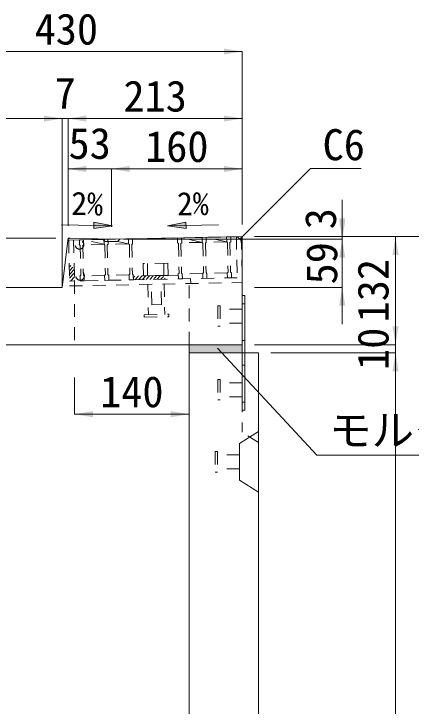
# Model space of a CAD drawing. Units: millimetres at full size; some dimension numbers follow another scale. Extents: x -3301 to 90699, y 107523 to 139162.
# Drawn here: x 37015 to 37500, y 111966 to 112812 of the extents above; entities that cross this region are included whole.
import ezdxf
from ezdxf.enums import TextEntityAlignment as Align

# ---------------------------------------------------------------- set-up
doc = ezdxf.new("R2010")
doc.units = ezdxf.units.MM
doc.header["$LTSCALE"] = 21
doc.header["$PDMODE"] = 32
doc.header["$PDSIZE"] = 10.5
doc.linetypes.add('USER1', pattern=[1.35, 0.75, -0.6])
for name, color, linetype, lineweight in [('0_2', 7, 'USER1', 9), ('寸法線', 7, 'Continuous', 9), ('引出線', 4, 'Continuous', 9), ('本体', 2, 'Continuous', 9), ('補助線', 8, 'Continuous', 13), ('ｲﾝｻｰﾄ', 3, 'USER1', 5), ('ｸﾞﾚｰﾁﾝｸﾞ', 7, 'USER1', 9)]:
    doc.layers.add(name, color=color, linetype=linetype, lineweight=lineweight)
doc.layers.add('ﾊｯﾁﾝｸﾞ', color=8, linetype='Continuous')
doc.styles.add('ＭＳ ゴシック', font='')
doc.styles.get('ＭＳ ゴシック').set_extended_font_data('MS Gothic')

# ---------------------------------------------------------------- blocks, each defined once
blk = doc.blocks.new('filled_arrow')
at = {"color": 0, "linetype": 'Continuous', "lineweight": -2}
blk.add_solid([(7.5, 1.25), (0, 0), (7.5, -1.25)], dxfattribs=at)

msp = doc.modelspace()

# ---------------------------------------------------------------- hatches: boundary and pattern name
at = {"layer": '引出線'}
for points in [[(37112.75, 112557.07), (37112.6, 112549.57), (37135.17, 112552.87)], [(37225.2, 112557.07), (37225.35, 112549.57), (37202.78, 112552.87)]]:
    msp.add_hatch(color=7, dxfattribs=at).paths.add_polyline_path(points)
at = {"layer": 'ｸﾞﾚｰﾁﾝｸﾞ'}
h = msp.add_hatch(dxfattribs=at)
h.set_pattern_fill('USER', color=256, style=0, pattern_type=2)
h.set_pattern_definition([(46.14576, (36557.81, 112157.79), (-2.28951, 2.19972), [75, -60])])
h.paths.add_polyline_path([(37081.87, 112535.33), (37087.87, 112535.45), (37088.87, 112485.46), (37082.87, 112485.34)])
h = msp.add_hatch(dxfattribs=at)
h.set_pattern_fill('USER', color=256, style=0, pattern_type=2)
h.set_pattern_definition([(46.14576, (36654.79, 112159.73), (-2.28951, 2.19972), [75, -60])])
h.paths.add_polyline_path([(37160.86, 112486.9), (37160.77, 112491.4), (37196.26, 112492.11), (37211.26, 112492.41), (37215.76, 112492.5), (37215.85, 112488), (37196.35, 112487.61)])
at = {"layer": 'ﾊｯﾁﾝｸﾞ'}
msp.add_hatch(color=256, dxfattribs=at).paths.add_polyline_path([(37228.98, 112407.57), (37228.98, 112397.57), (37293.98, 112397.57), (37293.98, 112407.57)])

# ---------------------------------------------------------------- linework, layer by layer
at = {"layer": '0_2'}
for p, q in [((37297.18, 112457.57), (37293.98, 112457.57)), ((37297.18, 112412.57), (37293.98, 112412.57)), ((37297.18, 112382.57), (37293.98, 112382.57)), ((37297.18, 112337.57), (37293.98, 112337.57))]:
    msp.add_line(p, q, dxfattribs=at)
at = {"layer": '0_2', "linetype": 'Continuous', "lineweight": 13}
msp.add_line((37228.98, 112397.57), (37228.98, 112407.57), dxfattribs=at)
at = {"layer": '0_2', "linetype": 'Continuous'}
msp.add_lwpolyline([(37293.98, 112327.57), (37293.98, 112467.57), (37297.18, 112467.57), (37297.18, 112327.57)], close=True, dxfattribs=at)
at = {"layer": '寸法線'}
for p, q in [((36863.98, 112765.66), (37293.98, 112765.66)), ((37293.98, 112554.57), (37293.98, 112765.66)), ((36863.98, 112683.78), (37073.98, 112683.78)), ((37028.98, 112683.78), (37125.99, 112683.78)), ((37073.98, 112492.57), (37073.98, 112683.78)), ((37073.98, 112492.57), (37073.98, 112683.78)), ((37080.99, 112552.57), (37080.99, 112683.78)), ((37080.99, 112683.78), (37293.98, 112683.78)), ((37080.99, 112552.57), (37080.99, 112683.78)), ((37293.98, 112554.57), (37293.98, 112683.78)), ((37080.99, 112622.27), (37178.98, 112622.27)), ((37080.99, 112552.57), (37080.99, 112622.27)), ((37133.98, 112551.37), (37133.98, 112622.27)), ((37133.98, 112622.27), (37293.98, 112622.27)), ((37133.98, 112551.37), (37133.98, 112622.27)), ((37293.98, 112554.57), (37293.98, 112622.27)), ((37416.21, 112491.37), (37416.21, 112584.57)), ((37416.21, 112432.57), (37416.21, 112581.37)), ((37065.99, 112537.57), (36573.87, 112537.57)), ((37148.98, 112536.37), (37416.21, 112536.37)), ((37148.98, 112536.37), (37416.21, 112536.37)), ((37308.98, 112539.57), (37481.34, 112539.57)), ((37308.98, 112539.57), (37566.44, 112539.57)), ((37308.98, 112539.57), (37416.21, 112539.57)), ((37481.34, 112539.57), (37481.34, 112407.57)), ((37308.98, 112477.57), (37416.21, 112477.57)), ((37481.34, 112352.57), (37481.34, 112452.57)), ((37308.98, 112407.57), (37481.34, 112407.57)), ((37308.98, 112407.57), (37481.34, 112407.57)), ((37328.98, 112397.57), (37481.34, 112397.57)), ((37328.98, 112397.57), (37481.34, 112397.57)), ((37481.34, 111147.57), (37481.34, 112397.57)), ((37088.98, 112367.57), (37088.98, 112322.72)), ((37228.98, 112367.57), (37228.98, 112322.72)), ((37088.98, 112322.72), (37228.98, 112322.72))]:
    msp.add_line(p, q, dxfattribs=at)
at = {"layer": '引出線', "color": 7}
for p, q in [((37073.07, 112554.11), (37135.17, 112552.87)), ((37264.89, 112554.11), (37202.78, 112552.87))]:
    msp.add_line(p, q, dxfattribs=at)
at = {"layer": '引出線'}
for points in [[(37290.98, 112536.65), (37377.22, 112622.89), (37439.33, 112622.89)], [(37263.89, 112403.25), (37385.29, 112272.65), (37601.1, 112272.65)]]:
    msp.add_lwpolyline(points, dxfattribs=at)
at = {"layer": '引出線', "color": 7, "lineweight": 13}
for points in [[(37112.75, 112557.07), (37112.6, 112549.57), (37135.17, 112552.87)], [(37225.2, 112557.07), (37225.35, 112549.57), (37202.78, 112552.87)]]:
    msp.add_lwpolyline(points, close=True, dxfattribs=at)
at = {"layer": '本体', "lineweight": 20}
for p, q in [((37083.73, 112537.51), (37133.98, 112536.37)), ((37133.98, 112536.37), (37287.98, 112539.45)), ((37293.98, 112533.57), (37287.98, 112539.45)), ((37080.68, 112534.86), (37073.98, 112477.57)), ((37293.98, 112533.57), (37293.98, 112407.57)), ((36869.98, 112477.57), (37073.98, 112477.57)), ((37293.98, 112407.57), (36863.98, 112407.57)), ((37228.98, 112397.57), (37228.98, 111468.1)), ((37313.98, 112397.57), (37228.98, 112397.57)), ((37313.98, 112397.57), (37313.98, 111147.57))]:
    msp.add_line(p, q, dxfattribs=at)
at = {"layer": '本体', "linetype": 'USER1'}
for p, q in [((37123.66, 112536.58), (37126.48, 112533.52)), ((37144.29, 112536.58), (37141.48, 112533.52)), ((37126.48, 112533.52), (37141.48, 112533.52)), ((37088.98, 112485.59), (37088.98, 112407.57)), ((37228.98, 112407.57), (37228.98, 112488.4)), ((37293.98, 112397.57), (37293.98, 112300.57)), ((37313.98, 112288.06), (37293.98, 112300.57))]:
    msp.add_line(p, q, dxfattribs=at)
at = {"layer": '本体'}
for p, q in [((37313.98, 112301.56), (37290.78, 112287.07)), ((37290.78, 112287.07), (37290.78, 112242.07)), ((37313.98, 112227.56), (37290.78, 112242.07))]:
    msp.add_line(p, q, dxfattribs=at)
at = {"layer": '本体', "lineweight": 20}
msp.add_arc((37083.66, 112534.51), 3, 88.70243, 173.33014, dxfattribs=at)
at = {"layer": '補助線'}
for p, q in [((37073.98, 112477.57), (37073.98, 112537.57)), ((37293.98, 112533.57), (37293.98, 112539.57))]:
    msp.add_line(p, q, dxfattribs=at)
at = {"layer": '補助線', "lineweight": 20}
for p, q in [((37080.99, 112537.57), (37080.68, 112534.86)), ((37080.99, 112537.57), (37083.73, 112537.51)), ((37287.98, 112539.45), (37293.98, 112539.57))]:
    msp.add_line(p, q, dxfattribs=at)
at = {"layer": 'ｲﾝｻｰﾄ'}
for p, q in [((37266.98, 112455.07), (37263.98, 112455.07)), ((37263.98, 112455.07), (37263.98, 112430.07)), ((37266.98, 112455.07), (37266.98, 112430.07)), ((37293.98, 112451.07), (37266.98, 112451.07)), ((37293.98, 112451.07), (37293.98, 112434.07)), ((37293.98, 112434.07), (37266.98, 112434.07)), ((37266.98, 112430.07), (37263.98, 112430.07)), ((37263.97, 112365.07), (37263.97, 112340.07)), ((37266.98, 112365.07), (37263.97, 112365.07)), ((37266.98, 112365.07), (37266.98, 112340.07)), ((37293.98, 112361.07), (37266.98, 112361.07)), ((37293.98, 112344.07), (37266.98, 112344.07)), ((37266.98, 112340.07), (37263.97, 112340.07)), ((37260.77, 112277.07), (37260.77, 112252.07)), ((37263.77, 112277.07), (37260.77, 112277.07)), ((37263.77, 112277.07), (37263.77, 112252.07)), ((37290.78, 112273.07), (37263.77, 112273.07)), ((37290.78, 112256.07), (37263.77, 112256.07)), ((37263.77, 112252.07), (37260.77, 112252.07))]:
    msp.add_line(p, q, dxfattribs=at)
at = {"layer": 'ｸﾞﾚｰﾁﾝｸﾞ'}
for p, q in [((37081.87, 112535.33), (37292.83, 112539.55)), ((37081.87, 112535.33), (37082.99, 112479.34)), ((37087.87, 112535.45), (37088.87, 112485.46)), ((37094.87, 112535.59), (37279.83, 112539.29)), ((37099.87, 112535.69), (37094.87, 112535.59)), ((37099.87, 112535.69), (37094.87, 112535.59)), ((37099.87, 112535.69), (37094.87, 112535.59)), ((37094.99, 112529.59), (37094.87, 112535.59)), ((37094.87, 112535.59), (37094.99, 112529.59)), ((37094.87, 112535.59), (37094.99, 112529.59)), ((37094.87, 112535.59), (37094.99, 112529.59)), ((37094.87, 112535.59), (37094.99, 112529.59)), ((37094.87, 112535.59), (37094.99, 112529.59)), ((37094.87, 112535.59), (37094.99, 112529.59)), ((37124.99, 112530.19), (37099.87, 112535.69)), ((37099.87, 112535.69), (37099.99, 112529.69)), ((37099.87, 112535.69), (37099.99, 112529.69)), ((37099.87, 112535.69), (37099.99, 112529.69)), ((37129.86, 112536.29), (37124.87, 112536.19)), ((37129.86, 112536.29), (37124.87, 112536.19)), ((37129.86, 112536.29), (37124.87, 112536.19)), ((37124.87, 112536.19), (37124.99, 112530.19)), ((37124.87, 112536.19), (37124.99, 112530.19)), ((37124.87, 112536.19), (37124.99, 112530.19)), ((37154.98, 112530.79), (37129.86, 112536.29)), ((37129.86, 112536.29), (37129.98, 112530.29)), ((37129.86, 112536.29), (37129.98, 112530.29)), ((37129.86, 112536.29), (37129.98, 112530.29)), ((37159.86, 112536.89), (37154.86, 112536.79)), ((37159.86, 112536.89), (37154.86, 112536.79)), ((37159.86, 112536.89), (37154.86, 112536.79)), ((37154.86, 112536.79), (37154.98, 112530.79)), ((37154.86, 112536.79), (37154.98, 112530.79)), ((37154.86, 112536.79), (37154.98, 112530.79)), ((37159.86, 112536.89), (37159.98, 112530.89)), ((37159.86, 112536.89), (37159.98, 112530.89)), ((37159.86, 112536.89), (37159.98, 112530.89)), ((37214.85, 112537.99), (37214.97, 112531.99)), ((37214.85, 112537.99), (37214.97, 112531.99)), ((37214.85, 112537.99), (37214.97, 112531.99)), ((37219.85, 112538.09), (37219.97, 112532.09)), ((37219.85, 112538.09), (37219.97, 112532.09)), ((37219.85, 112538.09), (37219.97, 112532.09)), ((37244.96, 112532.59), (37219.85, 112538.09)), ((37244.84, 112538.59), (37244.96, 112532.59)), ((37244.84, 112538.59), (37244.96, 112532.59)), ((37244.84, 112538.59), (37244.96, 112532.59)), ((37249.84, 112538.69), (37249.96, 112532.69)), ((37249.84, 112538.69), (37249.96, 112532.69)), ((37249.84, 112538.69), (37249.96, 112532.69)), ((37274.96, 112533.19), (37249.84, 112538.69)), ((37279.83, 112539.29), (37274.84, 112539.19)), ((37279.83, 112539.29), (37274.84, 112539.19)), ((37279.83, 112539.29), (37274.84, 112539.19)), ((37274.84, 112539.19), (37274.96, 112533.19)), ((37274.84, 112539.19), (37274.96, 112533.19)), ((37274.84, 112539.19), (37274.96, 112533.19)), ((37279.83, 112539.29), (37279.95, 112533.29)), ((37279.83, 112539.29), (37279.95, 112533.29)), ((37279.83, 112539.29), (37279.95, 112533.29)), ((37286.83, 112539.43), (37287.83, 112489.44)), ((37292.83, 112539.55), (37293.95, 112483.56)), ((37094.99, 112529.59), (37096.01, 112528.61)), ((37094.99, 112529.59), (37096.01, 112528.61)), ((37094.99, 112529.59), (37096.01, 112528.61)), ((37096.01, 112528.61), (37096.73, 112492.62)), ((37096.01, 112528.61), (37096.73, 112492.62)), ((37096.01, 112528.61), (37096.73, 112492.62)), ((37099.99, 112529.69), (37099.01, 112528.67)), ((37099.99, 112529.69), (37099.01, 112528.67)), ((37099.99, 112529.69), (37099.01, 112528.67)), ((37099.01, 112528.67), (37099.73, 112492.68)), ((37099.01, 112528.67), (37099.73, 112492.68)), ((37099.01, 112528.67), (37099.73, 112492.68)), ((37124.99, 112530.19), (37099.99, 112529.69)), ((37124.99, 112530.19), (37126.01, 112529.21)), ((37124.99, 112530.19), (37126.01, 112529.21)), ((37124.99, 112530.19), (37126.01, 112529.21)), ((37126.01, 112529.21), (37126.73, 112493.22)), ((37126.01, 112529.21), (37126.73, 112493.22)), ((37126.01, 112529.21), (37126.73, 112493.22)), ((37129.98, 112530.29), (37129.01, 112529.27)), ((37129.98, 112530.29), (37129.01, 112529.27)), ((37129.98, 112530.29), (37129.01, 112529.27)), ((37129.01, 112529.27), (37129.72, 112493.28)), ((37129.01, 112529.27), (37129.72, 112493.28)), ((37129.01, 112529.27), (37129.72, 112493.28)), ((37154.98, 112530.79), (37129.98, 112530.29)), ((37154.98, 112530.79), (37156, 112529.81)), ((37154.98, 112530.79), (37156, 112529.81)), ((37154.98, 112530.79), (37156, 112529.81)), ((37156, 112529.81), (37156.72, 112493.82)), ((37156, 112529.81), (37156.72, 112493.82)), ((37156, 112529.81), (37156.72, 112493.82)), ((37159.98, 112530.89), (37159, 112529.87)), ((37159.98, 112530.89), (37159, 112529.87)), ((37159.98, 112530.89), (37159, 112529.87)), ((37159, 112529.87), (37159.72, 112493.88)), ((37159, 112529.87), (37159.72, 112493.88)), ((37159, 112529.87), (37159.72, 112493.88)), ((37214.97, 112531.99), (37215.99, 112531.01)), ((37214.97, 112531.99), (37215.99, 112531.01)), ((37214.97, 112531.99), (37215.99, 112531.01)), ((37215.99, 112531.01), (37216.71, 112495.02)), ((37215.99, 112531.01), (37216.71, 112495.02)), ((37215.99, 112531.01), (37216.71, 112495.02)), ((37219.97, 112532.09), (37218.99, 112531.07)), ((37219.97, 112532.09), (37218.99, 112531.07)), ((37219.97, 112532.09), (37218.99, 112531.07)), ((37218.99, 112531.07), (37219.71, 112495.08)), ((37218.99, 112531.07), (37219.71, 112495.08)), ((37218.99, 112531.07), (37219.71, 112495.08)), ((37244.96, 112532.59), (37219.97, 112532.09)), ((37244.96, 112532.59), (37245.98, 112531.61)), ((37244.96, 112532.59), (37245.98, 112531.61)), ((37244.96, 112532.59), (37245.98, 112531.61)), ((37245.98, 112531.61), (37246.7, 112495.62)), ((37245.98, 112531.61), (37246.7, 112495.62)), ((37245.98, 112531.61), (37246.7, 112495.62)), ((37249.96, 112532.69), (37248.98, 112531.67)), ((37249.96, 112532.69), (37248.98, 112531.67)), ((37249.96, 112532.69), (37248.98, 112531.67)), ((37248.98, 112531.67), (37249.7, 112495.68)), ((37248.98, 112531.67), (37249.7, 112495.68)), ((37248.98, 112531.67), (37249.7, 112495.68)), ((37274.96, 112533.19), (37249.96, 112532.69)), ((37274.96, 112533.19), (37275.98, 112532.21)), ((37274.96, 112533.19), (37275.98, 112532.21)), ((37274.96, 112533.19), (37275.98, 112532.21)), ((37275.98, 112532.21), (37276.7, 112496.22)), ((37275.98, 112532.21), (37276.7, 112496.22)), ((37275.98, 112532.21), (37276.7, 112496.22)), ((37279.95, 112533.29), (37278.98, 112532.27)), ((37279.95, 112533.29), (37278.98, 112532.27)), ((37279.95, 112533.29), (37278.98, 112532.27)), ((37278.98, 112532.27), (37279.69, 112496.28)), ((37278.98, 112532.27), (37279.69, 112496.28)), ((37278.98, 112532.27), (37279.69, 112496.28)), ((37202.96, 112507.24), (37172.97, 112506.64)), ((37172.97, 112506.64), (37173.27, 112491.65)), ((37177.97, 112506.74), (37178.27, 112491.75)), ((37197.96, 112507.14), (37198.26, 112492.15)), ((37202.96, 112507.24), (37203.26, 112492.25)), ((37125.75, 112492.2), (37126.73, 112493.22)), ((37125.75, 112492.2), (37126.73, 112493.22)), ((37125.75, 112492.2), (37126.73, 112493.22)), ((37130.74, 112492.3), (37129.72, 112493.28)), ((37130.74, 112492.3), (37129.72, 112493.28)), ((37130.74, 112492.3), (37129.72, 112493.28)), ((37155.74, 112492.8), (37156.72, 112493.82)), ((37155.74, 112492.8), (37156.72, 112493.82)), ((37155.74, 112492.8), (37156.72, 112493.82)), ((37160.74, 112492.9), (37159.72, 112493.88)), ((37160.74, 112492.9), (37159.72, 112493.88)), ((37160.74, 112492.9), (37159.72, 112493.88)), ((37160.86, 112486.9), (37160.74, 112492.9)), ((37160.86, 112486.9), (37160.74, 112492.9)), ((37160.86, 112486.9), (37160.74, 112492.9)), ((37215.73, 112494), (37216.71, 112495.02)), ((37215.73, 112494), (37216.71, 112495.02)), ((37215.73, 112494), (37216.71, 112495.02)), ((37215.85, 112488), (37215.73, 112494)), ((37215.85, 112488), (37215.73, 112494)), ((37215.85, 112488), (37215.73, 112494)), ((37220.73, 112494.1), (37219.71, 112495.08)), ((37220.73, 112494.1), (37219.71, 112495.08)), ((37220.73, 112494.1), (37219.71, 112495.08)), ((37245.72, 112494.6), (37220.73, 112494.1)), ((37220.85, 112488.1), (37220.73, 112494.1)), ((37220.85, 112488.1), (37220.73, 112494.1)), ((37220.85, 112488.1), (37220.73, 112494.1)), ((37245.72, 112494.6), (37246.7, 112495.62)), ((37245.72, 112494.6), (37246.7, 112495.62)), ((37245.72, 112494.6), (37246.7, 112495.62)), ((37245.84, 112488.6), (37245.72, 112494.6)), ((37245.84, 112488.6), (37245.72, 112494.6)), ((37245.84, 112488.6), (37245.72, 112494.6)), ((37250.72, 112494.7), (37249.7, 112495.68)), ((37250.72, 112494.7), (37249.7, 112495.68)), ((37250.72, 112494.7), (37249.7, 112495.68)), ((37275.72, 112495.2), (37250.72, 112494.7)), ((37250.84, 112488.7), (37250.72, 112494.7)), ((37250.84, 112488.7), (37250.72, 112494.7)), ((37250.84, 112488.7), (37250.72, 112494.7)), ((37275.72, 112495.2), (37276.7, 112496.22)), ((37275.72, 112495.2), (37276.7, 112496.22)), ((37275.72, 112495.2), (37276.7, 112496.22)), ((37275.84, 112489.2), (37275.72, 112495.2)), ((37275.84, 112489.2), (37275.72, 112495.2)), ((37275.84, 112489.2), (37275.72, 112495.2)), ((37280.71, 112495.3), (37279.69, 112496.28)), ((37280.71, 112495.3), (37279.69, 112496.28)), ((37280.71, 112495.3), (37279.69, 112496.28)), ((37280.83, 112489.3), (37280.71, 112495.3)), ((37280.83, 112489.3), (37280.71, 112495.3)), ((37280.83, 112489.3), (37280.71, 112495.3)), ((37287.83, 112489.44), (37082.87, 112485.34)), ((37095.75, 112491.6), (37096.73, 112492.62)), ((37095.75, 112491.6), (37096.73, 112492.62)), ((37095.75, 112491.6), (37096.73, 112492.62)), ((37095.87, 112485.6), (37095.75, 112491.6)), ((37095.87, 112485.6), (37095.75, 112491.6)), ((37095.87, 112485.6), (37095.75, 112491.6)), ((37095.87, 112485.6), (37095.75, 112491.6)), ((37095.87, 112485.6), (37095.75, 112491.6)), ((37095.87, 112485.6), (37095.75, 112491.6)), ((37100.87, 112485.7), (37095.87, 112485.6)), ((37100.87, 112485.7), (37095.87, 112485.6)), ((37100.87, 112485.7), (37095.87, 112485.6)), ((37100.75, 112491.7), (37099.73, 112492.68)), ((37100.75, 112491.7), (37099.73, 112492.68)), ((37100.75, 112491.7), (37099.73, 112492.68)), ((37125.75, 112492.2), (37100.75, 112491.7)), ((37100.87, 112485.7), (37100.75, 112491.7)), ((37100.87, 112485.7), (37100.75, 112491.7)), ((37100.87, 112485.7), (37100.75, 112491.7)), ((37125.87, 112486.2), (37125.75, 112492.2)), ((37125.87, 112486.2), (37125.75, 112492.2)), ((37125.87, 112486.2), (37125.75, 112492.2)), ((37130.86, 112486.3), (37125.87, 112486.2)), ((37130.86, 112486.3), (37125.87, 112486.2)), ((37130.86, 112486.3), (37125.87, 112486.2)), ((37155.74, 112492.8), (37130.74, 112492.3)), ((37130.86, 112486.3), (37130.74, 112492.3)), ((37130.86, 112486.3), (37130.74, 112492.3)), ((37130.86, 112486.3), (37130.74, 112492.3)), ((37155.86, 112486.8), (37155.74, 112492.8)), ((37155.86, 112486.8), (37155.74, 112492.8)), ((37155.86, 112486.8), (37155.74, 112492.8)), ((37160.86, 112486.9), (37155.86, 112486.8)), ((37160.86, 112486.9), (37155.86, 112486.8)), ((37160.86, 112486.9), (37155.86, 112486.8)), ((37215.76, 112492.5), (37160.77, 112491.4)), ((37203.26, 112492.25), (37173.27, 112491.65)), ((37220.85, 112488.1), (37215.85, 112488)), ((37220.85, 112488.1), (37215.85, 112488)), ((37220.85, 112488.1), (37215.85, 112488)), ((37230.84, 112488.3), (37230.96, 112482.3)), ((37250.84, 112488.7), (37245.84, 112488.6)), ((37250.84, 112488.7), (37245.84, 112488.6)), ((37250.84, 112488.7), (37245.84, 112488.6)), ((37280.83, 112489.3), (37275.84, 112489.2)), ((37280.83, 112489.3), (37275.84, 112489.2)), ((37280.83, 112489.3), (37275.84, 112489.2)), ((37293.95, 112483.56), (37293.85, 112488.56)), ((37082.99, 112479.34), (37293.95, 112483.56)), ((37178.48, 112481.25), (37179.21, 112444.26)), ((37183.48, 112456.23), (37182.48, 112481.21)), ((37195.47, 112456.71), (37194.47, 112481.69)), ((37198.47, 112481.65), (37199.21, 112444.66)), ((37195.47, 112456.71), (37183.48, 112456.23)), ((37174.22, 112444.16), (37204.21, 112444.76)), ((37174.28, 112441.16), (37174.22, 112444.16)), ((37204.27, 112441.76), (37204.21, 112444.76)), ((37174.28, 112441.16), (37204.27, 112441.76))]:
    msp.add_line(p, q, dxfattribs=at)
for p in [(37094.99, 112529.59), (37095.75, 112491.6)]:
    msp.add_point(p, dxfattribs=at)

# ---------------------------------------------------------------- block references
at = {"layer": '寸法線', "xscale": 3, "yscale": 3}
for p, rotation in [((37293.98, 112765.66), 180), ((37073.98, 112683.78), 180), ((37073.98, 112683.78), 180), ((37293.98, 112683.78), 180), ((37293.98, 112622.27), 180), ((37416.21, 112539.57), 90), ((37416.21, 112536.37), 90), ((37416.21, 112536.37), 270), ((37481.34, 112539.57), 270), ((37416.21, 112477.57), 270), ((37481.34, 112407.57), 90), ((37481.34, 112407.57), 90), ((37481.34, 112397.57), 270), ((37481.34, 112397.57), 270), ((37228.98, 112322.72), 180)]:
    msp.add_blockref('filled_arrow', p, dxfattribs=dict(at, rotation=rotation))
for p in [(37080.99, 112683.78), (37080.99, 112683.78), (37080.99, 112622.27), (37133.98, 112622.27), (37133.98, 112622.27), (37088.98, 112322.72)]:
    msp.add_blockref('filled_arrow', p, dxfattribs=at)
at = {"layer": '引出線', "xscale": 0.075, "yscale": 0.075}
for p, rotation in [((37290.98, 112536.65), 45), ((37263.89, 112403.25), 312.9)]:
    msp.add_blockref('filled_arrow', p, dxfattribs=dict(at, rotation=rotation))

# ---------------------------------------------------------------- texts
at = {"layer": '寸法線', "style": 'ＭＳ ゴシック'}
for s, p in [('430', (37078.98, 112793.16)), ('7', (37077.49, 112715.03)), ('213', (37187.49, 112711.28)), ('53', (37107.48, 112653.52)), ('160', (37213.98, 112649.77)), ('140', (37158.98, 112350.22))]:
    msp.add_text(s, height=37.98, dxfattribs=at).set_placement(p, align=Align.MIDDLE_CENTER)
for s, height, rotation, p in [('2%', 28.48, 359, (37104.4, 112579.99)), ('2%', 28.48, 1, (37233.56, 112579.99)), ('3', 37.98, 90, (37389.67, 112561.45)), ('59', 37.98, 90, (37391.09, 112507.04)), ('132', 37.98, 90, (37453.84, 112473.57)), ('10', 37.98, 90, (37453.84, 112402.57))]:
    msp.add_text(s, height=height, rotation=rotation, dxfattribs=at).set_placement(p, align=Align.MIDDLE_CENTER)
at = {"layer": '引出線', "style": 'ＭＳ ゴシック'}
for s, p in [('C6', (37392.22, 112670.89)), ('モルタル', (37400.29, 112322.08))]:
    msp.add_text(s, height=37.98, dxfattribs=at).set_placement(p, align=Align.TOP_LEFT)

doc.saveas('drawing.dxf')
